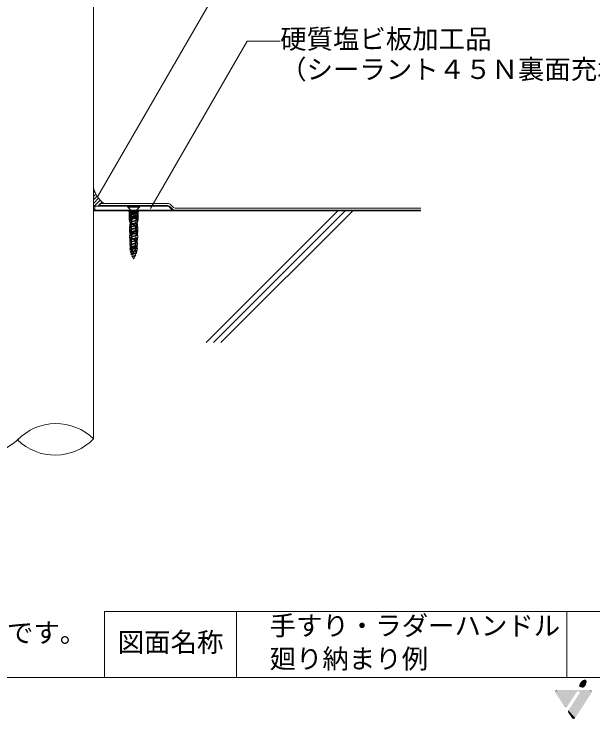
# Model space of a CAD drawing. Units: millimetres on the paper, with parts at other scales. Extents: x -135 to 135, y -94 to 92.
# Drawn here: x 1.3 to 89, y -94.3 to 12.4 of the extents above; entities that cross this region are included whole.
import ezdxf
from ezdxf.enums import TextEntityAlignment as Align

# ---------------------------------------------------------------- set-up
doc = ezdxf.new("R2010")
doc.units = ezdxf.units.MM
for name, color, linetype, lineweight in [('1-2_ハッチング', 4, 'Continuous', 9), ('1-4_リベットルーフ', 5, 'Continuous', 9), ('1-5_ＦＬ鋼板・ディスク', 8, 'Continuous', 18), ('1-6_アンカー類', 4, 'Continuous', 9), ('1-7_設備', 3, 'Continuous', 9), ('1-A_元図・躯体', 7, 'Continuous', 9), ('1-C_アンカー類2', 7, 'Continuous', 9), ('E-0', 7, 'Continuous', 9), ('F-0', 7, 'Continuous', 9)]:
    doc.layers.add(name, color=color, linetype=linetype, lineweight=lineweight)
doc.layers.add('E-1', color=7, linetype='Continuous')
doc.styles.add('ＭＳ ゴシック', font='')
doc.styles.get('ＭＳ ゴシック').set_extended_font_data('MS Gothic')

msp = doc.modelspace()

# ---------------------------------------------------------------- hatches: boundary and pattern name
at = {"layer": 'F-0'}
for color, points in [(70, [(87.691, -88.329, 0.2), (87.1, -88.72)]), (70, [(87.92, -88.385, 0.2), (87.691, -88.329)]), (70, [(88.033, -88.646, 0.15), (87.92, -88.385)]), (70, [(87.1, -88.72, 0.09), (86.859, -89.336)]), (70, [(86.859, -89.336, 0.15), (87.504, -89.533)]), (70, [(87.504, -89.533, 0.13), (87.793, -89.262)]), (70, [(87.793, -89.262, 0.09), (88.033, -88.646)]), (5, [(83.566, -89.865, 0.41), (83.259, -90.173)]), (5, [(83.259, -90.173, 0.12), (83.296, -90.316)]), (5, [(88.788, -90.172, 0.41), (88.475, -89.865)]), (5, [(88.739, -90.337, 0.17), (88.788, -90.172)]), (5, [(84.643, -92.377, 0.2), (84.862, -92.471)]), (5, [(84.862, -92.471, 0.25), (85.119, -92.331)]), (5, [(85.249, -92.97, 0.16), (85.193, -93.144)]), (5, [(85.193, -93.144, 0.15), (85.246, -93.317)]), (5, [(85.816, -94.181, 0.19), (86.027, -94.266)]), (5, [(86.027, -94.266, 0.26), (86.289, -94.12)])]:
    msp.add_hatch(color=color, dxfattribs=at).paths.add_polyline_path(points)

# ---------------------------------------------------------------- linework, layer by layer
at = {"layer": '1-2_ハッチング'}
for p, q in [((13.338, -14.085), (13.384, -14.039)), ((13.338, -14.615), (13.517, -14.436)), ((13.338, -15.145), (13.683, -14.8)), ((13.338, -15.676), (13.879, -15.134)), ((13.338, -16.206), (14.103, -15.441)), ((13.338, -16.736), (14.352, -15.722)), ((14.377, -16.227), (14.627, -15.977)), ((13.338, -17.267), (13.538, -17.067)), ((13.977, -16.627), (14.338, -16.267)), ((14.908, -16.227), (14.929, -16.206))]:
    msp.add_line(p, q, dxfattribs=at)
msp.add_arc((17.123, -13.008), 3.878, 192.615, 236.098, dxfattribs=at)
at = {"layer": '1-4_リベットルーフ'}
for p, q in [((24.682, -16.227), (14.338, -16.227)), ((25.306, -17.11), (24.841, -16.644)), ((25.431, -16.81), (24.965, -16.344)), ((25.714, -16.927), (62.93, -16.927)), ((62.93, -17.227), (25.589, -17.227))]:
    msp.add_line(p, q, dxfattribs=at)
msp.add_lwpolyline([(24.558, -16.527), (14.338, -16.527), (14.338, -16.227)], dxfattribs=at)
for centre, start, end in [((24.558, -16.927), 45, 90), ((24.682, -16.627), 45, 90), ((25.714, -16.527), 225.00203, 270), ((25.589, -16.827), 225, 270)]:
    msp.add_arc(centre, 0.4, start, end, dxfattribs=at)
at = {"layer": '1-5_ＦＬ鋼板・ディスク'}
for p, q in [((13.538, -16.627), (13.538, -17.227)), ((13.538, -16.627), (24.682, -16.627)), ((25.282, -17.227), (24.682, -16.627)), ((13.538, -17.227), (25.282, -17.227))]:
    msp.add_line(p, q, dxfattribs=at)
at = {"layer": '1-6_アンカー類'}
for p, q in [((18.51, -16.627), (18.51, -16.775)), ((20.31, -16.627), (18.51, -16.627)), ((18.984, -17.249), (18.51, -16.775)), ((19.837, -17.249), (20.31, -16.775)), ((19.66, -17.627), (18.945, -17.85)), ((19.73, -17.985), (18.945, -18.23)), ((19.876, -18.051), (18.945, -18.23)), ((19.778, -17.307), (19.042, -17.307)), ((19.042, -17.39), (19.042, -17.627)), ((19.778, -17.627), (19.042, -17.627)), ((19.091, -17.627), (19.091, -17.804)), ((19.091, -17.915), (19.091, -18.184)), ((19.73, -17.717), (19.73, -17.985)), ((19.876, -18.051), (19.73, -17.985)), ((19.73, -18.097), (19.73, -18.365)), ((19.778, -17.39), (19.778, -17.627)), ((19.876, -17.671), (19.778, -17.627)), ((19.73, -18.745), (18.945, -18.989)), ((19.876, -18.811), (18.945, -18.989)), ((19.73, -19.126), (18.945, -19.37)), ((19.876, -19.192), (18.945, -19.37)), ((19.731, -18.365), (18.946, -18.609)), ((19.877, -18.431), (18.946, -18.609)), ((19.091, -18.295), (19.091, -18.564)), ((19.091, -18.675), (19.091, -18.944)), ((19.091, -19.055), (19.091, -19.325)), ((19.73, -18.477), (19.73, -18.745)), ((19.876, -18.811), (19.73, -18.745)), ((19.73, -18.857), (19.73, -19.126)), ((19.876, -19.192), (19.73, -19.126)), ((19.877, -18.431), (19.731, -18.365)), ((19.73, -19.886), (18.945, -20.13)), ((19.876, -19.952), (18.945, -20.13)), ((19.73, -20.267), (18.945, -20.511)), ((19.731, -19.506), (18.946, -19.75)), ((19.877, -19.571), (18.946, -19.75)), ((19.091, -19.436), (19.091, -19.705)), ((19.091, -19.816), (19.091, -20.085)), ((19.091, -20.196), (19.091, -20.465)), ((19.73, -19.237), (19.73, -19.506)), ((19.73, -19.617), (19.73, -19.886)), ((19.876, -19.952), (19.73, -19.886)), ((19.73, -19.997), (19.73, -20.267)), ((19.876, -20.332), (19.73, -20.267)), ((19.877, -19.571), (19.731, -19.506)), ((19.876, -20.332), (18.945, -20.511)), ((19.73, -20.647), (18.945, -20.891)), ((19.876, -20.713), (18.945, -20.891)), ((19.73, -21.027), (18.945, -21.271)), ((19.876, -21.093), (18.945, -21.271)), ((19.091, -20.576), (19.091, -20.846)), ((19.091, -20.957), (19.091, -21.226)), ((19.091, -21.337), (19.091, -21.606)), ((19.73, -20.378), (19.73, -20.647)), ((19.876, -20.713), (19.73, -20.647)), ((19.73, -20.758), (19.73, -21.027)), ((19.876, -21.093), (19.73, -21.027)), ((19.73, -21.138), (19.73, -21.407)), ((19.73, -21.407), (18.945, -21.651)), ((19.876, -21.473), (18.945, -21.651)), ((19.73, -22.167), (18.945, -22.411)), ((19.876, -22.233), (18.945, -22.411)), ((19.731, -21.787), (18.946, -22.031)), ((19.877, -21.853), (18.946, -22.031)), ((19.091, -21.717), (19.091, -21.986)), ((19.091, -22.096), (19.091, -22.366)), ((19.876, -21.473), (19.73, -21.407)), ((19.73, -21.518), (19.73, -21.787)), ((19.73, -21.898), (19.73, -22.167)), ((19.876, -22.233), (19.73, -22.167)), ((19.73, -22.278), (19.73, -22.547)), ((19.877, -21.853), (19.731, -21.787)), ((19.73, -22.547), (18.945, -22.791)), ((19.876, -22.613), (18.945, -22.791)), ((19.73, -22.927), (18.945, -23.171)), ((19.876, -22.993), (18.945, -23.171)), ((19.73, -23.307), (18.945, -23.551)), ((19.876, -23.373), (18.945, -23.551)), ((19.091, -22.477), (19.091, -22.746)), ((19.091, -22.857), (19.091, -23.126)), ((19.091, -23.237), (19.091, -23.506)), ((19.876, -22.613), (19.73, -22.547)), ((19.73, -22.658), (19.73, -22.927)), ((19.876, -22.993), (19.73, -22.927)), ((19.73, -23.038), (19.73, -23.307)), ((19.876, -23.373), (19.73, -23.307)), ((19.73, -23.418), (19.73, -23.613)), ((19.727, -23.687), (18.993, -23.921)), ((19.739, -24.134), (19.131, -24.25)), ((19.873, -23.753), (19.727, -23.687))]:
    msp.add_line(p, q, dxfattribs=at)
for points in [[(20.31, -16.627), (20.31, -16.775), (18.51, -16.775)], [(18.945, -18.23), (19.091, -18.295), (19.876, -18.051)], [(18.945, -18.989), (19.091, -19.055), (19.876, -18.811)], [(18.945, -19.37), (19.091, -19.436), (19.876, -19.192)], [(18.946, -18.609), (19.091, -18.675), (19.877, -18.431)], [(18.945, -20.13), (19.091, -20.196), (19.876, -19.952)], [(18.946, -19.75), (19.091, -19.816), (19.877, -19.571)], [(18.945, -20.511), (19.091, -20.576), (19.876, -20.332)], [(18.945, -20.891), (19.091, -20.957), (19.876, -20.713)], [(18.945, -21.271), (19.091, -21.337), (19.876, -21.093)], [(18.945, -21.651), (19.091, -21.717), (19.876, -21.473)], [(18.945, -22.411), (19.091, -22.477), (19.876, -22.233)], [(18.946, -22.031), (19.091, -22.097), (19.877, -21.853)], [(18.945, -22.791), (19.091, -22.857), (19.876, -22.613)], [(18.945, -23.171), (19.091, -23.237), (19.876, -22.993)], [(18.945, -23.551), (19.091, -23.617), (19.876, -23.373)], [(19.665, -24.068), (19.131, -24.25), (19.244, -24.323)], [(19.244, -24.323), (19.739, -24.134), (19.665, -24.068)]]:
    msp.add_lwpolyline(points, dxfattribs=at)
for points in [[(19.876, -17.671), (18.945, -17.85), (19.091, -17.915)], [(19.137, -23.987), (19.873, -23.753), (18.993, -23.921)]]:
    msp.add_lwpolyline(points, close=True, dxfattribs=at)
for centre, radius, start, end in [((18.842, -17.39), 0.2, 0, 45), ((19.978, -17.39), 0.2, 135, 180), ((20.967, -23.579), 1.877, 181.153, 189.302), ((20.967, -23.579), 1.877, 192.558, 200.133), ((20.967, -23.579), 1.877, 203.352, 213.951), ((17.854, -23.579), 1.877, 326.049, 341.511), ((17.854, -23.579), 1.877, 344.901, 353.165), ((17.854, -23.579), 1.877, 356.704, 358.981)]:
    msp.add_arc(centre, radius, start, end, dxfattribs=at)
at = {"layer": '1-7_設備'}
msp.add_line((13.338, 49.742), (13.338, -51.858), dxfattribs=at)
for centre, radius, start, end in [((7.669, -57.663), 8.115, 45.669, 135.959), ((-3.832, -45.818), 8.406, 225.954, 314.067), ((7.506, -46.201), 8.126, 225.75, 315.878)]:
    msp.add_arc(centre, radius, start, end, dxfattribs=at)
at = {"layer": '1-A_元図・躯体'}
for p, q in [((13.338, -17.327), (62.837, -17.327)), ((30.37, -37.289), (50.332, -17.327)), ((31.501, -37.289), (51.463, -17.327)), ((32.633, -37.289), (52.594, -17.327))]:
    msp.add_line(p, q, dxfattribs=at)
at = {"layer": '1-C_アンカー類2'}
for p, q in [((18.675, -17.417), (18.675, -17.327)), ((20.145, -17.327), (18.675, -17.327)), ((20.145, -17.417), (18.675, -17.417)), ((18.832, -17.587), (18.675, -17.417)), ((18.852, -17.587), (18.732, -17.687)), ((18.732, -18.727), (18.732, -17.687)), ((19.988, -17.587), (18.832, -17.587)), ((19.988, -17.727), (18.832, -17.727)), ((18.832, -19.167), (18.832, -17.727)), ((19.988, -17.947), (18.832, -17.947)), ((19.01, -18.087), (18.832, -18.087)), ((18.852, -17.727), (18.852, -17.587)), ((19.01, -19.167), (19.01, -17.947)), ((19.36, -17.727), (19.36, -17.587)), ((19.36, -17.727), (19.41, -17.687)), ((19.46, -17.727), (19.41, -17.687)), ((19.46, -17.727), (19.46, -17.587)), ((19.68, -18.048), (19.68, -17.947)), ((19.74, -18.048), (19.74, -17.947)), ((19.81, -19.167), (19.81, -17.947)), ((19.988, -18.087), (19.81, -18.087)), ((20.088, -17.687), (19.968, -17.587)), ((19.968, -17.727), (19.968, -17.587)), ((19.988, -17.587), (20.145, -17.417)), ((19.988, -19.167), (19.988, -17.727)), ((20.088, -18.727), (20.088, -17.687)), ((20.145, -17.417), (20.145, -17.327)), ((18.832, -19.107), (18.732, -18.727)), ((18.797, -19.927), (18.864, -19.167)), ((19.009, -19.207), (18.83, -19.207)), ((19.016, -18.187), (18.832, -18.187)), ((19.01, -18.287), (18.832, -18.287)), ((19.01, -18.387), (18.832, -18.387)), ((19.01, -18.487), (18.832, -18.487)), ((19.01, -18.587), (18.832, -18.587)), ((19.01, -18.687), (18.832, -18.687)), ((19.01, -18.807), (18.832, -18.807)), ((19.01, -19.167), (18.832, -19.167)), ((18.982, -19.927), (19.01, -19.167)), ((19.08, -18.867), (19.08, -18.686)), ((19.14, -18.867), (19.08, -18.867)), ((19.08, -19.148), (19.08, -18.967)), ((19.14, -18.967), (19.08, -18.967)), ((19.14, -18.867), (19.14, -18.686)), ((19.14, -19.148), (19.14, -18.967)), ((19.199, -18.468), (19.589, -18.216)), ((19.232, -18.518), (19.621, -18.267)), ((19.988, -18.187), (19.81, -18.187)), ((19.988, -18.287), (19.81, -18.287)), ((19.988, -18.387), (19.81, -18.387)), ((19.988, -18.487), (19.81, -18.487)), ((19.988, -18.587), (19.81, -18.587)), ((19.988, -18.687), (19.81, -18.687)), ((19.988, -18.807), (19.81, -18.807)), ((19.988, -19.167), (19.81, -19.167)), ((19.838, -19.928), (19.81, -19.167)), ((19.99, -19.207), (19.81, -19.207)), ((20.023, -19.927), (19.956, -19.167)), ((20.088, -18.727), (19.988, -19.107)), ((18.765, -20.267), (18.765, -19.927)), ((18.982, -19.927), (18.765, -19.927)), ((18.98, -20.267), (18.765, -20.267)), ((18.986, -19.807), (18.777, -19.807)), ((18.991, -19.687), (18.788, -19.687)), ((18.817, -21.067), (18.797, -20.267)), ((18.995, -19.567), (18.799, -19.567)), ((19, -19.447), (18.809, -19.447)), ((19.004, -19.327), (18.82, -19.327)), ((18.98, -20.267), (18.982, -19.925)), ((19, -21.067), (18.98, -20.267)), ((19.199, -19.367), (19.589, -19.618)), ((19.232, -19.316), (19.621, -19.568)), ((19.68, -20.248), (19.68, -19.786)), ((19.74, -20.248), (19.74, -19.786)), ((20.001, -19.327), (19.816, -19.327)), ((19.82, -21.067), (19.84, -20.267)), ((20.011, -19.447), (19.821, -19.447)), ((20.022, -19.567), (19.825, -19.567)), ((20.032, -19.687), (19.829, -19.687)), ((20.043, -19.807), (19.834, -19.807)), ((20.055, -19.927), (19.838, -19.927)), ((19.84, -20.267), (19.838, -19.928)), ((20.055, -20.267), (19.84, -20.267)), ((20.003, -21.067), (20.023, -20.267)), ((20.055, -20.267), (20.055, -19.927)), ((18.982, -20.347), (18.769, -20.347)), ((18.985, -20.467), (18.772, -20.467)), ((18.988, -20.587), (18.775, -20.587)), ((18.991, -20.707), (18.778, -20.707)), ((18.994, -20.827), (18.781, -20.827)), ((18.997, -20.947), (18.784, -20.947)), ((19, -21.067), (18.785, -21.067)), ((19.08, -21.348), (19.08, -20.886)), ((19.14, -21.348), (19.14, -20.886)), ((19.199, -20.668), (19.589, -20.416)), ((19.232, -20.718), (19.621, -20.467)), ((20.035, -21.067), (19.82, -21.067)), ((20.036, -20.947), (19.823, -20.947)), ((20.042, -20.707), (19.829, -20.707)), ((20.039, -20.827), (19.829, -20.827)), ((20.045, -20.587), (19.832, -20.587)), ((20.048, -20.467), (19.835, -20.467)), ((20.051, -20.347), (19.838, -20.347)), ((20.027, -21.407), (20.035, -21.067)), ((19.003, -21.467), (18.797, -21.467)), ((19.008, -21.567), (18.799, -21.567)), ((19.017, -21.687), (18.801, -21.687)), ((19.021, -21.807), (18.804, -21.807)), ((19.026, -21.927), (18.806, -21.927)), ((19.031, -22.047), (18.808, -22.047)), ((18.81, -22.527), (18.81, -22.167)), ((19.035, -22.167), (18.81, -22.167)), ((18.86, -22.167), (18.825, -21.407)), ((19.035, -22.167), (19, -21.407)), ((19.199, -21.567), (19.549, -21.792)), ((19.232, -21.516), (19.581, -21.742)), ((19.64, -22.474), (19.64, -21.96)), ((19.7, -22.474), (19.7, -21.96)), ((19.785, -22.167), (19.82, -21.407)), ((20.01, -22.167), (19.785, -22.167)), ((20.01, -22.047), (19.79, -22.047)), ((20.013, -21.927), (19.794, -21.927)), ((20.015, -21.807), (19.799, -21.807)), ((20.018, -21.687), (19.804, -21.687)), ((20.021, -21.567), (19.813, -21.567)), ((20.023, -21.467), (19.816, -21.467)), ((20.027, -21.407), (19.82, -21.407)), ((19.96, -22.167), (19.977, -21.407)), ((20.01, -22.527), (20.01, -22.167)), ((19.035, -22.527), (18.81, -22.527)), ((18.99, -23.727), (18.81, -23.047)), ((19.035, -23.047), (18.81, -23.047)), ((19.035, -22.637), (18.825, -22.637)), ((19.035, -22.737), (18.825, -22.737)), ((19.035, -22.837), (18.825, -22.837)), ((19.035, -22.937), (18.825, -22.937)), ((18.86, -23.047), (18.86, -22.527)), ((19.035, -23.047), (19.035, -22.527)), ((19.11, -22.707), (19.11, -22.743)), ((19.11, -23.167), (19.11, -23.203)), ((19.41, -23.067), (19.128, -22.7)), ((19.41, -23.527), (19.128, -23.16)), ((19.41, -23.167), (19.131, -22.804)), ((19.41, -23.627), (19.131, -23.264)), ((19.38, -22.927), (19.38, -22.892)), ((19.44, -22.927), (19.38, -22.927)), ((19.41, -23.067), (19.692, -22.7)), ((19.41, -23.167), (19.689, -22.804)), ((19.41, -23.527), (19.692, -23.16)), ((19.41, -23.627), (19.689, -23.264)), ((19.44, -22.927), (19.44, -22.892)), ((19.499, -22.674), (19.549, -22.642)), ((19.532, -22.724), (19.581, -22.692)), ((19.71, -22.707), (19.71, -22.743)), ((19.71, -23.167), (19.71, -23.203)), ((19.785, -23.047), (19.785, -22.527)), ((20.01, -22.527), (19.785, -22.527)), ((19.995, -22.637), (19.785, -22.637)), ((19.995, -22.737), (19.785, -22.737)), ((19.995, -22.837), (19.785, -22.837)), ((19.995, -22.937), (19.785, -22.937)), ((20.01, -23.047), (19.785, -23.047)), ((19.83, -23.727), (20.01, -23.047)), ((19.96, -23.047), (19.96, -22.527)), ((19.83, -23.727), (18.99, -23.727))]:
    msp.add_line(p, q, dxfattribs=at)
for points in [[(19.46, -17.587), (19.41, -17.687), (19.36, -17.587)], [(19, -21.407), (18.793, -21.407), (18.785, -21.067)]]:
    msp.add_lwpolyline(points, dxfattribs=at)
for centre, radius, start, end in [((19.48, -18.048), 0.2, 302.858, 0), ((19.48, -18.048), 0.26, 302.858, 0), ((19.34, -18.686), 0.26, 122.858, 180), ((19.34, -19.148), 0.26, 180, 237.142), ((19.34, -18.686), 0.2, 122.858, 180), ((19.34, -19.148), 0.2, 180, 237.142), ((19.48, -19.786), 0.2, 0, 57.142), ((19.48, -20.248), 0.2, 302.858, 0), ((19.48, -19.786), 0.26, 0, 57.142), ((19.48, -20.248), 0.26, 302.858, 0), ((19.34, -20.886), 0.26, 122.858, 180), ((19.34, -20.886), 0.2, 122.858, 180), ((19.34, -21.348), 0.26, 180, 237.142), ((19.34, -21.348), 0.2, 180, 237.142), ((19.44, -21.96), 0.2, 0, 57.142), ((19.44, -21.96), 0.26, 0, 57.142), ((19.12, -22.707), 0.01, 37.569, 180), ((19.21, -22.743), 0.1, 180, 217.569), ((19.12, -23.167), 0.01, 37.569, 180), ((19.21, -23.203), 0.1, 180, 217.569), ((19.64, -22.892), 0.26, 122.858, 180), ((19.64, -22.892), 0.2, 122.858, 180), ((19.44, -22.474), 0.2, 302.858, 0), ((19.44, -22.474), 0.26, 302.858, 0), ((19.61, -22.743), 0.1, 322.431, 0), ((19.61, -23.203), 0.1, 322.431, 0), ((19.7, -22.707), 0.01, 0, 142.431), ((19.7, -23.167), 0.01, 0, 142.431)]:
    msp.add_arc(centre, radius, start, end, dxfattribs=at)
at = {"layer": 'E-0'}
for p, q in [((37.052, 24.797), (13.943, -15.229)), ((36.605, 8.337), (21.972, -17.008)), ((36.605, 8.337), (41.605, 8.337))]:
    msp.add_line(p, q, dxfattribs=at)
at = {"layer": 'F-0'}
for p, q in [((15, -88), (15, -78)), ((135, -78), (15, -78)), ((35, -88), (35, -78)), ((85, -88), (85, -78))]:
    msp.add_line(p, q, dxfattribs=at)
msp.add_lwpolyline([(-135, 92), (135, 92), (135, -88), (-135, -88)], dxfattribs=at)
at = {"layer": 'F-0', "color": 70}
for points in [[(87.691, -88.329), (87.1, -88.72), (87.92, -88.385), (88.033, -88.646)], [(87.1, -88.72), (86.859, -89.336), (88.033, -88.646), (87.793, -89.262)], [(86.859, -89.336), (87.504, -89.533), (87.793, -89.262)]]:
    msp.add_solid(points, dxfattribs=at)
at = {"layer": 'F-0', "color": 5}
for points in [[(88.475, -89.865), (83.259, -90.173), (86.737, -90.056)], [(88.475, -89.865), (83.566, -89.865), (83.259, -90.173)], [(83.259, -90.173), (86.587, -90.091), (86.737, -90.056)], [(83.259, -90.173), (85.119, -92.331), (86.587, -90.091)], [(83.259, -90.173), (84.862, -92.471), (85.119, -92.331)], [(83.259, -90.173), (84.643, -92.377), (84.862, -92.471)], [(83.259, -90.173), (83.296, -90.316), (84.643, -92.377)], [(88.475, -89.865), (86.913, -90.403), (85.249, -92.97)], [(85.249, -92.97), (88.788, -90.172), (88.475, -89.865)], [(85.249, -92.97), (88.739, -90.337), (88.788, -90.172)], [(85.249, -92.97), (86.289, -94.12), (88.739, -90.337)], [(88.475, -89.865), (86.737, -90.056), (86.878, -90.118)], [(88.475, -89.865), (86.878, -90.118), (86.943, -90.185)], [(88.475, -89.865), (86.948, -90.346), (86.913, -90.403)], [(88.475, -89.865), (86.943, -90.185), (86.948, -90.346)], [(85.249, -92.97), (85.193, -93.144), (85.246, -93.317)], [(85.249, -92.97), (85.246, -93.317), (85.816, -94.181)], [(85.249, -92.97), (86.027, -94.266), (86.289, -94.12)], [(85.249, -92.97), (85.816, -94.181), (86.027, -94.266)]]:
    msp.add_solid(points, dxfattribs=at)

# ---------------------------------------------------------------- texts
at = {"layer": 'E-0', "style": 'ＭＳ ゴシック'}
for s, p in [('硬質塩ビ板加工品', (41.605, 6.337)), ('（シーラント４５Ｎ裏面充填）', (41.605, 1.743)), ('手すり・ラダーハンドル', (40, -82.5)), ('図面名称', (17, -85)), ('廻り納まり例', (40, -87.5))]:
    msp.add_text(s, height=2.933, dxfattribs=at).set_placement(p, align=Align.BOTTOM_LEFT)
at = {"layer": 'E-1', "style": 'ＭＳ ゴシック'}
msp.add_text('※ＦＬ鋼板等の裏面充填材としてボンドエフレックスを用いる事も可能です。', height=2.933, dxfattribs=at).set_placement((-127.798, -83.564), align=Align.BOTTOM_LEFT)

doc.saveas('drawing.dxf')
